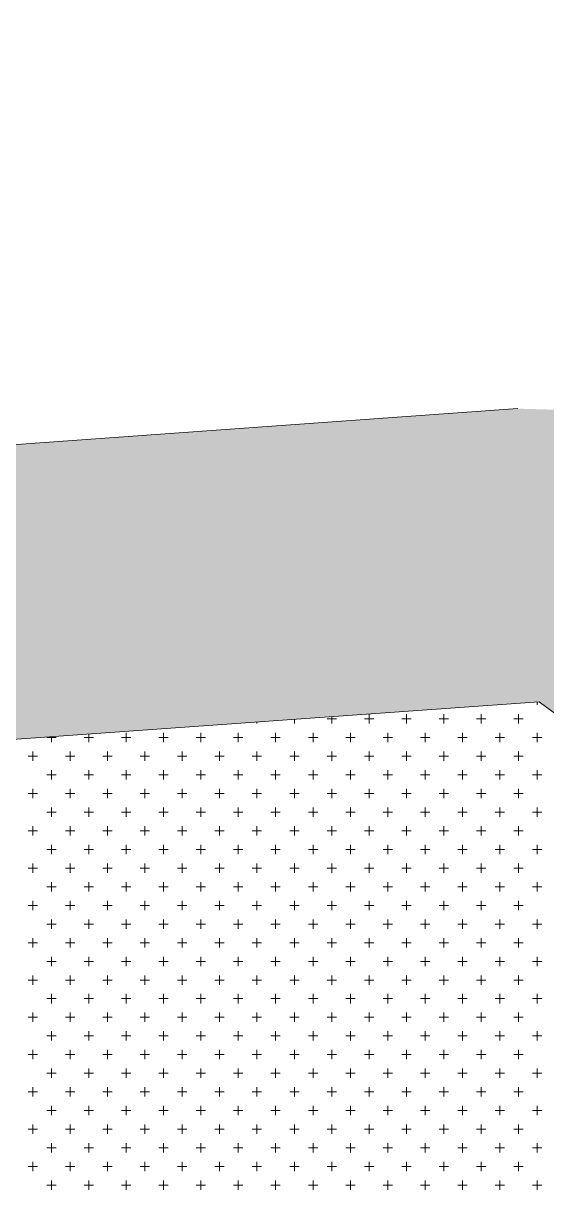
# Model space of a CAD drawing. Header units: metres. Extents: x 476631 to 477421, y 4483749 to 4484052.
# Drawn here: x 476907.7 to 476925.48, y 4483965.19 to 4484005.05 of the extents above; entities that cross this region are included whole.
import ezdxf

# ---------------------------------------------------------------- set-up
doc = ezdxf.new("R2010")
doc.units = ezdxf.units.M
for name, color, linetype, lineweight in [('M2', 1, 'Continuous', 25), ('PL_PARK', 97, 'Continuous', 0), ('serbest', 10, 'Continuous', 0)]:
    doc.layers.add(name, color=color, linetype=linetype, lineweight=lineweight)

msp = doc.modelspace()

# ---------------------------------------------------------------- hatches: boundary and pattern name
at = {"layer": 'M2', "true_color": 0x636466}
h = msp.add_hatch(color=251, dxfattribs=at)
h.dxf.hatch_style = 1
h.paths.add_polyline_path([(477025.988, 4483995.208), (477024.192, 4484005.046), (476977.795, 4483990.382), (476924.509, 4483991.935), (476925.226, 4483981.961), (476936.422, 4483981.879), (476936.426, 4483981.884), (476979.167, 4483980.326)])
h = msp.add_hatch(color=251, dxfattribs=at)
h.dxf.hatch_style = 1
h.paths.add_polyline_path([(476924.509, 4483991.935), (476872.495, 4483988.196), (476864.595, 4483987.628), (476861.765, 4483987.004), (476860.253, 4483986.28), (476859.233, 4483985.594), (476855.176, 4483982.488), (476865.312, 4483977.654), (476877.78, 4483978.55), (476925.226, 4483981.961)])
h = msp.add_hatch(color=251, dxfattribs=at)
h.dxf.hatch_style = 1
h.paths.add_polyline_path([(476934.864, 4483980.005), (476936.422, 4483981.879), (476925.226, 4483981.961), (476927.658, 4483980.153), (476930.716, 4483966.505), (476929.175, 4483964.253), (476880.118, 4483956.817), (476871.379, 4483952.416), (476882.27, 4483950.064), (476900.55, 4483952.835), (476930.438, 4483957.365), (476938.268, 4483964.815)])

# ---------------------------------------------------------------- linework, layer by layer
at = {"layer": 'PL_PARK', "color": 3}
for p, q in [((476877.78, 4483978.55), (476925.226, 4483981.961)), ((476925.226, 4483981.961), (476927.658, 4483980.153))]:
    msp.add_line(p, q, dxfattribs=at)
at = {"layer": 'PL_PARK', "color": 3, "linetype": 'Continuous'}
for p, q in [((476923.894, 4483981.856), (476923.894, 4483981.865)), ((476925.164, 4483981.856), (476925.164, 4483981.957)), ((476915.639, 4483981.221), (476915.639, 4483981.272)), ((476916.909, 4483981.221), (476916.909, 4483981.363)), ((476918.02, 4483981.38), (476918.338, 4483981.38)), ((476918.179, 4483981.221), (476918.179, 4483981.454)), ((476919.29, 4483981.38), (476919.608, 4483981.38)), ((476919.449, 4483981.221), (476919.449, 4483981.539)), ((476920.56, 4483981.38), (476920.878, 4483981.38)), ((476920.719, 4483981.221), (476920.719, 4483981.539)), ((476921.83, 4483981.38), (476922.148, 4483981.38)), ((476921.989, 4483981.221), (476921.989, 4483981.539)), ((476923.1, 4483981.38), (476923.418, 4483981.38)), ((476923.259, 4483981.221), (476923.259, 4483981.539)), ((476924.37, 4483981.38), (476924.688, 4483981.38)), ((476924.529, 4483981.221), (476924.529, 4483981.539)), ((476909.924, 4483980.586), (476909.924, 4483980.861)), ((476911.194, 4483980.586), (476911.194, 4483980.904)), ((476912.464, 4483980.586), (476912.464, 4483980.904)), ((476913.734, 4483980.586), (476913.734, 4483980.904)), ((476915.004, 4483980.586), (476915.004, 4483980.904)), ((476916.274, 4483980.586), (476916.274, 4483980.904)), ((476917.544, 4483980.586), (476917.544, 4483980.904)), ((476918.814, 4483980.586), (476918.814, 4483980.904)), ((476920.084, 4483980.586), (476920.084, 4483980.904)), ((476921.354, 4483980.586), (476921.354, 4483980.904)), ((476922.624, 4483980.586), (476922.624, 4483980.904)), ((476923.894, 4483980.586), (476923.894, 4483980.904)), ((476925.164, 4483980.586), (476925.164, 4483980.904)), ((476908.495, 4483980.745), (476908.812, 4483980.745)), ((476908.654, 4483980.586), (476908.654, 4483980.77)), ((476909.765, 4483980.745), (476910.082, 4483980.745)), ((476911.035, 4483980.745), (476911.352, 4483980.745)), ((476912.305, 4483980.745), (476912.622, 4483980.745)), ((476913.575, 4483980.745), (476913.892, 4483980.745)), ((476914.845, 4483980.745), (476915.162, 4483980.745)), ((476916.115, 4483980.745), (476916.432, 4483980.745)), ((476917.385, 4483980.745), (476917.702, 4483980.745)), ((476918.655, 4483980.745), (476918.972, 4483980.745)), ((476919.925, 4483980.745), (476920.242, 4483980.745)), ((476921.195, 4483980.745), (476921.512, 4483980.745)), ((476922.465, 4483980.745), (476922.782, 4483980.745)), ((476923.735, 4483980.745), (476924.052, 4483980.745)), ((476925.005, 4483980.745), (476925.322, 4483980.745)), ((476907.86, 4483980.11), (476908.177, 4483980.11)), ((476908.019, 4483979.951), (476908.019, 4483980.269)), ((476909.13, 4483980.11), (476909.448, 4483980.11)), ((476909.289, 4483979.951), (476909.289, 4483980.269)), ((476910.4, 4483980.11), (476910.718, 4483980.11)), ((476910.559, 4483979.951), (476910.559, 4483980.269)), ((476911.67, 4483980.11), (476911.987, 4483980.11)), ((476911.829, 4483979.951), (476911.829, 4483980.269)), ((476912.94, 4483980.11), (476913.258, 4483980.11)), ((476913.099, 4483979.951), (476913.099, 4483980.269)), ((476914.21, 4483980.11), (476914.528, 4483980.11)), ((476914.369, 4483979.951), (476914.369, 4483980.269)), ((476915.48, 4483980.11), (476915.797, 4483980.11)), ((476915.639, 4483979.951), (476915.639, 4483980.269)), ((476916.75, 4483980.11), (476917.068, 4483980.11)), ((476916.909, 4483979.951), (476916.909, 4483980.269)), ((476918.02, 4483980.11), (476918.338, 4483980.11)), ((476918.179, 4483979.951), (476918.179, 4483980.269)), ((476919.29, 4483980.11), (476919.608, 4483980.11)), ((476919.449, 4483979.951), (476919.449, 4483980.269)), ((476920.56, 4483980.11), (476920.878, 4483980.11)), ((476920.719, 4483979.951), (476920.719, 4483980.269)), ((476921.83, 4483980.11), (476922.148, 4483980.11)), ((476921.989, 4483979.951), (476921.989, 4483980.269)), ((476923.1, 4483980.11), (476923.418, 4483980.11)), ((476923.259, 4483979.951), (476923.259, 4483980.269)), ((476924.37, 4483980.11), (476924.688, 4483980.11)), ((476924.529, 4483979.951), (476924.529, 4483980.269)), ((476908.495, 4483979.475), (476908.812, 4483979.475)), ((476908.654, 4483979.316), (476908.654, 4483979.634)), ((476909.765, 4483979.475), (476910.082, 4483979.475)), ((476909.924, 4483979.316), (476909.924, 4483979.634)), ((476911.035, 4483979.475), (476911.352, 4483979.475)), ((476911.194, 4483979.316), (476911.194, 4483979.634)), ((476912.305, 4483979.475), (476912.622, 4483979.475)), ((476912.464, 4483979.316), (476912.464, 4483979.634)), ((476913.575, 4483979.475), (476913.892, 4483979.475)), ((476913.734, 4483979.316), (476913.734, 4483979.634)), ((476914.845, 4483979.475), (476915.162, 4483979.475)), ((476915.004, 4483979.316), (476915.004, 4483979.634)), ((476916.115, 4483979.475), (476916.432, 4483979.475)), ((476916.274, 4483979.316), (476916.274, 4483979.634)), ((476917.385, 4483979.475), (476917.702, 4483979.475)), ((476917.544, 4483979.316), (476917.544, 4483979.634)), ((476918.655, 4483979.475), (476918.972, 4483979.475)), ((476918.814, 4483979.316), (476918.814, 4483979.634)), ((476919.925, 4483979.475), (476920.242, 4483979.475)), ((476920.084, 4483979.316), (476920.084, 4483979.634)), ((476921.195, 4483979.475), (476921.512, 4483979.475)), ((476921.354, 4483979.316), (476921.354, 4483979.634)), ((476922.465, 4483979.475), (476922.782, 4483979.475)), ((476922.624, 4483979.316), (476922.624, 4483979.634)), ((476923.735, 4483979.475), (476924.052, 4483979.475)), ((476923.894, 4483979.316), (476923.894, 4483979.634)), ((476925.005, 4483979.475), (476925.322, 4483979.475)), ((476925.164, 4483979.316), (476925.164, 4483979.634)), ((476908.019, 4483978.681), (476908.019, 4483978.999)), ((476909.289, 4483978.681), (476909.289, 4483978.999)), ((476910.559, 4483978.681), (476910.559, 4483978.999)), ((476911.829, 4483978.681), (476911.829, 4483978.999)), ((476913.099, 4483978.681), (476913.099, 4483978.999)), ((476914.369, 4483978.681), (476914.369, 4483978.999)), ((476915.639, 4483978.681), (476915.639, 4483978.999)), ((476916.909, 4483978.681), (476916.909, 4483978.999)), ((476918.179, 4483978.681), (476918.179, 4483978.999)), ((476919.449, 4483978.681), (476919.449, 4483978.999)), ((476920.719, 4483978.681), (476920.719, 4483978.999)), ((476921.989, 4483978.681), (476921.989, 4483978.999)), ((476923.259, 4483978.681), (476923.259, 4483978.999)), ((476924.529, 4483978.681), (476924.529, 4483978.999)), ((476907.86, 4483978.84), (476908.177, 4483978.84)), ((476909.13, 4483978.84), (476909.448, 4483978.84)), ((476910.4, 4483978.84), (476910.718, 4483978.84)), ((476911.67, 4483978.84), (476911.987, 4483978.84)), ((476912.94, 4483978.84), (476913.258, 4483978.84)), ((476914.21, 4483978.84), (476914.528, 4483978.84)), ((476915.48, 4483978.84), (476915.797, 4483978.84)), ((476916.75, 4483978.84), (476917.068, 4483978.84)), ((476918.02, 4483978.84), (476918.338, 4483978.84)), ((476919.29, 4483978.84), (476919.608, 4483978.84)), ((476920.56, 4483978.84), (476920.878, 4483978.84)), ((476921.83, 4483978.84), (476922.148, 4483978.84)), ((476923.1, 4483978.84), (476923.418, 4483978.84)), ((476924.37, 4483978.84), (476924.688, 4483978.84)), ((476908.495, 4483978.205), (476908.812, 4483978.205)), ((476908.654, 4483978.046), (476908.654, 4483978.364)), ((476909.765, 4483978.205), (476910.082, 4483978.205)), ((476909.924, 4483978.046), (476909.924, 4483978.364)), ((476911.035, 4483978.205), (476911.352, 4483978.205)), ((476911.194, 4483978.046), (476911.194, 4483978.364)), ((476912.305, 4483978.205), (476912.622, 4483978.205)), ((476912.464, 4483978.046), (476912.464, 4483978.364)), ((476913.575, 4483978.205), (476913.892, 4483978.205)), ((476913.734, 4483978.046), (476913.734, 4483978.364)), ((476914.845, 4483978.205), (476915.162, 4483978.205)), ((476915.004, 4483978.046), (476915.004, 4483978.364)), ((476916.115, 4483978.205), (476916.432, 4483978.205)), ((476916.274, 4483978.046), (476916.274, 4483978.364)), ((476917.385, 4483978.205), (476917.702, 4483978.205)), ((476917.544, 4483978.046), (476917.544, 4483978.364)), ((476918.655, 4483978.205), (476918.972, 4483978.205)), ((476918.814, 4483978.046), (476918.814, 4483978.364)), ((476919.925, 4483978.205), (476920.242, 4483978.205)), ((476920.084, 4483978.046), (476920.084, 4483978.364)), ((476921.195, 4483978.205), (476921.512, 4483978.205)), ((476921.354, 4483978.046), (476921.354, 4483978.364)), ((476922.465, 4483978.205), (476922.782, 4483978.205)), ((476922.624, 4483978.046), (476922.624, 4483978.364)), ((476923.735, 4483978.205), (476924.052, 4483978.205)), ((476923.894, 4483978.046), (476923.894, 4483978.364)), ((476925.005, 4483978.205), (476925.322, 4483978.205)), ((476925.164, 4483978.046), (476925.164, 4483978.364)), ((476908.019, 4483977.411), (476908.019, 4483977.729)), ((476909.289, 4483977.411), (476909.289, 4483977.729)), ((476910.559, 4483977.411), (476910.559, 4483977.729)), ((476911.829, 4483977.411), (476911.829, 4483977.729)), ((476913.099, 4483977.411), (476913.099, 4483977.729)), ((476914.369, 4483977.411), (476914.369, 4483977.729)), ((476915.639, 4483977.411), (476915.639, 4483977.729)), ((476916.909, 4483977.411), (476916.909, 4483977.729)), ((476918.179, 4483977.411), (476918.179, 4483977.729)), ((476919.449, 4483977.411), (476919.449, 4483977.729)), ((476920.719, 4483977.411), (476920.719, 4483977.729)), ((476921.989, 4483977.411), (476921.989, 4483977.729)), ((476923.259, 4483977.411), (476923.259, 4483977.729)), ((476924.529, 4483977.411), (476924.529, 4483977.729)), ((476907.86, 4483977.57), (476908.177, 4483977.57)), ((476909.13, 4483977.57), (476909.448, 4483977.57)), ((476910.4, 4483977.57), (476910.718, 4483977.57)), ((476911.67, 4483977.57), (476911.987, 4483977.57)), ((476912.94, 4483977.57), (476913.258, 4483977.57)), ((476914.21, 4483977.57), (476914.528, 4483977.57)), ((476915.48, 4483977.57), (476915.797, 4483977.57)), ((476916.75, 4483977.57), (476917.068, 4483977.57)), ((476918.02, 4483977.57), (476918.338, 4483977.57)), ((476919.29, 4483977.57), (476919.608, 4483977.57)), ((476920.56, 4483977.57), (476920.878, 4483977.57)), ((476921.83, 4483977.57), (476922.148, 4483977.57)), ((476923.1, 4483977.57), (476923.418, 4483977.57)), ((476924.37, 4483977.57), (476924.688, 4483977.57)), ((476908.495, 4483976.935), (476908.812, 4483976.935)), ((476908.654, 4483976.776), (476908.654, 4483977.094)), ((476909.765, 4483976.935), (476910.082, 4483976.935)), ((476909.924, 4483976.776), (476909.924, 4483977.094)), ((476911.035, 4483976.935), (476911.352, 4483976.935)), ((476911.194, 4483976.776), (476911.194, 4483977.094)), ((476912.305, 4483976.935), (476912.622, 4483976.935)), ((476912.464, 4483976.776), (476912.464, 4483977.094)), ((476913.575, 4483976.935), (476913.892, 4483976.935)), ((476913.734, 4483976.776), (476913.734, 4483977.094)), ((476914.845, 4483976.935), (476915.162, 4483976.935)), ((476915.004, 4483976.776), (476915.004, 4483977.094)), ((476916.115, 4483976.935), (476916.432, 4483976.935)), ((476916.274, 4483976.776), (476916.274, 4483977.094)), ((476917.385, 4483976.935), (476917.702, 4483976.935)), ((476917.544, 4483976.776), (476917.544, 4483977.094)), ((476918.655, 4483976.935), (476918.972, 4483976.935)), ((476918.814, 4483976.776), (476918.814, 4483977.094)), ((476919.925, 4483976.935), (476920.242, 4483976.935)), ((476920.084, 4483976.776), (476920.084, 4483977.094)), ((476921.195, 4483976.935), (476921.512, 4483976.935)), ((476921.354, 4483976.776), (476921.354, 4483977.094)), ((476922.465, 4483976.935), (476922.782, 4483976.935)), ((476922.624, 4483976.776), (476922.624, 4483977.094)), ((476923.735, 4483976.935), (476924.052, 4483976.935)), ((476923.894, 4483976.776), (476923.894, 4483977.094)), ((476925.005, 4483976.935), (476925.322, 4483976.935)), ((476925.164, 4483976.776), (476925.164, 4483977.094)), ((476907.86, 4483976.3), (476908.177, 4483976.3)), ((476908.019, 4483976.141), (476908.019, 4483976.459)), ((476909.13, 4483976.3), (476909.448, 4483976.3)), ((476909.289, 4483976.141), (476909.289, 4483976.459)), ((476910.4, 4483976.3), (476910.718, 4483976.3)), ((476910.559, 4483976.141), (476910.559, 4483976.459)), ((476911.67, 4483976.3), (476911.987, 4483976.3)), ((476911.829, 4483976.141), (476911.829, 4483976.459)), ((476912.94, 4483976.3), (476913.258, 4483976.3)), ((476913.099, 4483976.141), (476913.099, 4483976.459)), ((476914.21, 4483976.3), (476914.528, 4483976.3)), ((476914.369, 4483976.141), (476914.369, 4483976.459)), ((476915.48, 4483976.3), (476915.797, 4483976.3)), ((476915.639, 4483976.141), (476915.639, 4483976.459)), ((476916.75, 4483976.3), (476917.068, 4483976.3)), ((476916.909, 4483976.141), (476916.909, 4483976.459)), ((476918.02, 4483976.3), (476918.338, 4483976.3)), ((476918.179, 4483976.141), (476918.179, 4483976.459)), ((476919.29, 4483976.3), (476919.608, 4483976.3)), ((476919.449, 4483976.141), (476919.449, 4483976.459)), ((476920.56, 4483976.3), (476920.878, 4483976.3)), ((476920.719, 4483976.141), (476920.719, 4483976.459)), ((476921.83, 4483976.3), (476922.148, 4483976.3)), ((476921.989, 4483976.141), (476921.989, 4483976.459)), ((476923.1, 4483976.3), (476923.418, 4483976.3)), ((476923.259, 4483976.141), (476923.259, 4483976.459)), ((476924.37, 4483976.3), (476924.688, 4483976.3)), ((476924.529, 4483976.141), (476924.529, 4483976.459)), ((476908.654, 4483975.506), (476908.654, 4483975.824)), ((476909.924, 4483975.506), (476909.924, 4483975.824)), ((476911.194, 4483975.506), (476911.194, 4483975.824)), ((476912.464, 4483975.506), (476912.464, 4483975.824)), ((476913.734, 4483975.506), (476913.734, 4483975.824)), ((476915.004, 4483975.506), (476915.004, 4483975.824)), ((476916.274, 4483975.506), (476916.274, 4483975.824)), ((476917.544, 4483975.506), (476917.544, 4483975.824)), ((476918.814, 4483975.506), (476918.814, 4483975.824)), ((476920.084, 4483975.506), (476920.084, 4483975.824)), ((476921.354, 4483975.506), (476921.354, 4483975.824)), ((476922.624, 4483975.506), (476922.624, 4483975.824)), ((476923.894, 4483975.506), (476923.894, 4483975.824)), ((476925.164, 4483975.506), (476925.164, 4483975.824)), ((476908.495, 4483975.665), (476908.812, 4483975.665)), ((476909.765, 4483975.665), (476910.082, 4483975.665)), ((476911.035, 4483975.665), (476911.352, 4483975.665)), ((476912.305, 4483975.665), (476912.622, 4483975.665)), ((476913.575, 4483975.665), (476913.892, 4483975.665)), ((476914.845, 4483975.665), (476915.162, 4483975.665)), ((476916.115, 4483975.665), (476916.432, 4483975.665)), ((476917.385, 4483975.665), (476917.702, 4483975.665)), ((476918.655, 4483975.665), (476918.972, 4483975.665)), ((476919.925, 4483975.665), (476920.242, 4483975.665)), ((476921.195, 4483975.665), (476921.512, 4483975.665)), ((476922.465, 4483975.665), (476922.782, 4483975.665)), ((476923.735, 4483975.665), (476924.052, 4483975.665)), ((476925.005, 4483975.665), (476925.322, 4483975.665)), ((476907.86, 4483975.03), (476908.177, 4483975.03)), ((476908.019, 4483974.871), (476908.019, 4483975.189)), ((476909.13, 4483975.03), (476909.448, 4483975.03)), ((476909.289, 4483974.871), (476909.289, 4483975.189)), ((476910.4, 4483975.03), (476910.718, 4483975.03)), ((476910.559, 4483974.871), (476910.559, 4483975.189)), ((476911.67, 4483975.03), (476911.987, 4483975.03)), ((476911.829, 4483974.871), (476911.829, 4483975.189)), ((476912.94, 4483975.03), (476913.258, 4483975.03)), ((476913.099, 4483974.871), (476913.099, 4483975.189)), ((476914.21, 4483975.03), (476914.528, 4483975.03)), ((476914.369, 4483974.871), (476914.369, 4483975.189)), ((476915.48, 4483975.03), (476915.797, 4483975.03)), ((476915.639, 4483974.871), (476915.639, 4483975.189)), ((476916.75, 4483975.03), (476917.068, 4483975.03)), ((476916.909, 4483974.871), (476916.909, 4483975.189)), ((476918.02, 4483975.03), (476918.338, 4483975.03)), ((476918.179, 4483974.871), (476918.179, 4483975.189)), ((476919.29, 4483975.03), (476919.608, 4483975.03)), ((476919.449, 4483974.871), (476919.449, 4483975.189)), ((476920.56, 4483975.03), (476920.878, 4483975.03)), ((476920.719, 4483974.871), (476920.719, 4483975.189)), ((476921.83, 4483975.03), (476922.148, 4483975.03)), ((476921.989, 4483974.871), (476921.989, 4483975.189)), ((476923.1, 4483975.03), (476923.418, 4483975.03)), ((476923.259, 4483974.871), (476923.259, 4483975.189)), ((476924.37, 4483975.03), (476924.688, 4483975.03)), ((476924.529, 4483974.871), (476924.529, 4483975.189)), ((476908.654, 4483974.236), (476908.654, 4483974.554)), ((476909.924, 4483974.236), (476909.924, 4483974.554)), ((476911.194, 4483974.236), (476911.194, 4483974.554)), ((476912.464, 4483974.236), (476912.464, 4483974.554)), ((476913.734, 4483974.236), (476913.734, 4483974.554)), ((476915.004, 4483974.236), (476915.004, 4483974.554)), ((476916.274, 4483974.236), (476916.274, 4483974.554)), ((476917.544, 4483974.236), (476917.544, 4483974.554)), ((476918.814, 4483974.236), (476918.814, 4483974.554)), ((476920.084, 4483974.236), (476920.084, 4483974.554)), ((476921.354, 4483974.236), (476921.354, 4483974.554)), ((476922.624, 4483974.236), (476922.624, 4483974.554)), ((476923.894, 4483974.236), (476923.894, 4483974.554)), ((476925.164, 4483974.236), (476925.164, 4483974.554)), ((476908.495, 4483974.395), (476908.812, 4483974.395)), ((476909.765, 4483974.395), (476910.082, 4483974.395)), ((476911.035, 4483974.395), (476911.352, 4483974.395)), ((476912.305, 4483974.395), (476912.622, 4483974.395)), ((476913.575, 4483974.395), (476913.892, 4483974.395)), ((476914.845, 4483974.395), (476915.162, 4483974.395)), ((476916.115, 4483974.395), (476916.432, 4483974.395)), ((476917.385, 4483974.395), (476917.702, 4483974.395)), ((476918.655, 4483974.395), (476918.972, 4483974.395)), ((476919.925, 4483974.395), (476920.242, 4483974.395)), ((476921.195, 4483974.395), (476921.512, 4483974.395)), ((476922.465, 4483974.395), (476922.782, 4483974.395)), ((476923.735, 4483974.395), (476924.052, 4483974.395)), ((476925.005, 4483974.395), (476925.322, 4483974.395)), ((476907.86, 4483973.76), (476908.177, 4483973.76)), ((476908.019, 4483973.601), (476908.019, 4483973.919)), ((476909.13, 4483973.76), (476909.448, 4483973.76)), ((476909.289, 4483973.601), (476909.289, 4483973.919)), ((476910.4, 4483973.76), (476910.718, 4483973.76)), ((476910.559, 4483973.601), (476910.559, 4483973.919)), ((476911.67, 4483973.76), (476911.987, 4483973.76)), ((476911.829, 4483973.601), (476911.829, 4483973.919)), ((476912.94, 4483973.76), (476913.258, 4483973.76)), ((476913.099, 4483973.601), (476913.099, 4483973.919)), ((476914.21, 4483973.76), (476914.528, 4483973.76)), ((476914.369, 4483973.601), (476914.369, 4483973.919)), ((476915.48, 4483973.76), (476915.797, 4483973.76)), ((476915.639, 4483973.601), (476915.639, 4483973.919)), ((476916.75, 4483973.76), (476917.068, 4483973.76)), ((476916.909, 4483973.601), (476916.909, 4483973.919)), ((476918.02, 4483973.76), (476918.338, 4483973.76)), ((476918.179, 4483973.601), (476918.179, 4483973.919)), ((476919.29, 4483973.76), (476919.608, 4483973.76)), ((476919.449, 4483973.601), (476919.449, 4483973.919)), ((476920.56, 4483973.76), (476920.878, 4483973.76)), ((476920.719, 4483973.601), (476920.719, 4483973.919)), ((476921.83, 4483973.76), (476922.148, 4483973.76)), ((476921.989, 4483973.601), (476921.989, 4483973.919)), ((476923.1, 4483973.76), (476923.418, 4483973.76)), ((476923.259, 4483973.601), (476923.259, 4483973.919)), ((476924.37, 4483973.76), (476924.688, 4483973.76)), ((476924.529, 4483973.601), (476924.529, 4483973.919)), ((476908.654, 4483972.966), (476908.654, 4483973.284)), ((476909.924, 4483972.966), (476909.924, 4483973.284)), ((476911.194, 4483972.966), (476911.194, 4483973.284)), ((476912.464, 4483972.966), (476912.464, 4483973.284)), ((476913.734, 4483972.966), (476913.734, 4483973.284)), ((476915.004, 4483972.966), (476915.004, 4483973.284)), ((476916.274, 4483972.966), (476916.274, 4483973.284)), ((476917.544, 4483972.966), (476917.544, 4483973.284)), ((476918.814, 4483972.966), (476918.814, 4483973.284)), ((476920.084, 4483972.966), (476920.084, 4483973.284)), ((476921.354, 4483972.966), (476921.354, 4483973.284)), ((476922.624, 4483972.966), (476922.624, 4483973.284)), ((476923.894, 4483972.966), (476923.894, 4483973.284)), ((476925.164, 4483972.966), (476925.164, 4483973.284)), ((476908.495, 4483973.125), (476908.812, 4483973.125)), ((476909.765, 4483973.125), (476910.082, 4483973.125)), ((476911.035, 4483973.125), (476911.352, 4483973.125)), ((476912.305, 4483973.125), (476912.622, 4483973.125)), ((476913.575, 4483973.125), (476913.892, 4483973.125)), ((476914.845, 4483973.125), (476915.162, 4483973.125)), ((476916.115, 4483973.125), (476916.432, 4483973.125)), ((476917.385, 4483973.125), (476917.702, 4483973.125)), ((476918.655, 4483973.125), (476918.972, 4483973.125)), ((476919.925, 4483973.125), (476920.242, 4483973.125)), ((476921.195, 4483973.125), (476921.512, 4483973.125)), ((476922.465, 4483973.125), (476922.782, 4483973.125)), ((476923.735, 4483973.125), (476924.052, 4483973.125)), ((476925.005, 4483973.125), (476925.322, 4483973.125)), ((476907.86, 4483972.49), (476908.177, 4483972.49)), ((476908.019, 4483972.331), (476908.019, 4483972.649)), ((476909.13, 4483972.49), (476909.448, 4483972.49)), ((476909.289, 4483972.331), (476909.289, 4483972.649)), ((476910.4, 4483972.49), (476910.718, 4483972.49)), ((476910.559, 4483972.331), (476910.559, 4483972.649)), ((476911.67, 4483972.49), (476911.987, 4483972.49)), ((476911.829, 4483972.331), (476911.829, 4483972.649)), ((476912.94, 4483972.49), (476913.258, 4483972.49)), ((476913.099, 4483972.331), (476913.099, 4483972.649)), ((476914.21, 4483972.49), (476914.528, 4483972.49)), ((476914.369, 4483972.331), (476914.369, 4483972.649)), ((476915.48, 4483972.49), (476915.797, 4483972.49)), ((476915.639, 4483972.331), (476915.639, 4483972.649)), ((476916.75, 4483972.49), (476917.068, 4483972.49)), ((476916.909, 4483972.331), (476916.909, 4483972.649)), ((476918.02, 4483972.49), (476918.338, 4483972.49)), ((476918.179, 4483972.331), (476918.179, 4483972.649)), ((476919.29, 4483972.49), (476919.608, 4483972.49)), ((476919.449, 4483972.331), (476919.449, 4483972.649)), ((476920.56, 4483972.49), (476920.878, 4483972.49)), ((476920.719, 4483972.331), (476920.719, 4483972.649)), ((476921.83, 4483972.49), (476922.148, 4483972.49)), ((476921.989, 4483972.331), (476921.989, 4483972.649)), ((476923.1, 4483972.49), (476923.418, 4483972.49)), ((476923.259, 4483972.331), (476923.259, 4483972.649)), ((476924.37, 4483972.49), (476924.688, 4483972.49)), ((476924.529, 4483972.331), (476924.529, 4483972.649)), ((476908.495, 4483971.855), (476908.812, 4483971.855)), ((476908.654, 4483971.696), (476908.654, 4483972.014)), ((476909.765, 4483971.855), (476910.082, 4483971.855)), ((476909.924, 4483971.696), (476909.924, 4483972.014)), ((476911.035, 4483971.855), (476911.352, 4483971.855)), ((476911.194, 4483971.696), (476911.194, 4483972.014)), ((476912.305, 4483971.855), (476912.622, 4483971.855)), ((476912.464, 4483971.696), (476912.464, 4483972.014)), ((476913.575, 4483971.855), (476913.892, 4483971.855)), ((476913.734, 4483971.696), (476913.734, 4483972.014)), ((476914.845, 4483971.855), (476915.162, 4483971.855)), ((476915.004, 4483971.696), (476915.004, 4483972.014)), ((476916.115, 4483971.855), (476916.432, 4483971.855)), ((476916.274, 4483971.696), (476916.274, 4483972.014)), ((476917.385, 4483971.855), (476917.702, 4483971.855)), ((476917.544, 4483971.696), (476917.544, 4483972.014)), ((476918.655, 4483971.855), (476918.972, 4483971.855)), ((476918.814, 4483971.696), (476918.814, 4483972.014)), ((476919.925, 4483971.855), (476920.242, 4483971.855)), ((476920.084, 4483971.696), (476920.084, 4483972.014)), ((476921.195, 4483971.855), (476921.512, 4483971.855)), ((476921.354, 4483971.696), (476921.354, 4483972.014)), ((476922.465, 4483971.855), (476922.782, 4483971.855)), ((476922.624, 4483971.696), (476922.624, 4483972.014)), ((476923.735, 4483971.855), (476924.052, 4483971.855)), ((476923.894, 4483971.696), (476923.894, 4483972.014)), ((476925.005, 4483971.855), (476925.322, 4483971.855)), ((476925.164, 4483971.696), (476925.164, 4483972.014)), ((476908.019, 4483971.061), (476908.019, 4483971.379)), ((476909.289, 4483971.061), (476909.289, 4483971.379)), ((476910.559, 4483971.061), (476910.559, 4483971.379)), ((476911.829, 4483971.061), (476911.829, 4483971.379)), ((476913.099, 4483971.061), (476913.099, 4483971.379)), ((476914.369, 4483971.061), (476914.369, 4483971.379)), ((476915.639, 4483971.061), (476915.639, 4483971.379)), ((476916.909, 4483971.061), (476916.909, 4483971.379)), ((476918.179, 4483971.061), (476918.179, 4483971.379)), ((476919.449, 4483971.061), (476919.449, 4483971.379)), ((476920.719, 4483971.061), (476920.719, 4483971.379)), ((476921.989, 4483971.061), (476921.989, 4483971.379)), ((476923.259, 4483971.061), (476923.259, 4483971.379)), ((476924.529, 4483971.061), (476924.529, 4483971.379)), ((476907.86, 4483971.22), (476908.177, 4483971.22)), ((476909.13, 4483971.22), (476909.448, 4483971.22)), ((476910.4, 4483971.22), (476910.718, 4483971.22)), ((476911.67, 4483971.22), (476911.987, 4483971.22)), ((476912.94, 4483971.22), (476913.258, 4483971.22)), ((476914.21, 4483971.22), (476914.528, 4483971.22)), ((476915.48, 4483971.22), (476915.797, 4483971.22)), ((476916.75, 4483971.22), (476917.068, 4483971.22)), ((476918.02, 4483971.22), (476918.338, 4483971.22)), ((476919.29, 4483971.22), (476919.608, 4483971.22)), ((476920.56, 4483971.22), (476920.878, 4483971.22)), ((476921.83, 4483971.22), (476922.148, 4483971.22)), ((476923.1, 4483971.22), (476923.418, 4483971.22)), ((476924.37, 4483971.22), (476924.688, 4483971.22)), ((476908.495, 4483970.585), (476908.812, 4483970.585)), ((476908.654, 4483970.426), (476908.654, 4483970.744)), ((476909.765, 4483970.585), (476910.082, 4483970.585)), ((476909.924, 4483970.426), (476909.924, 4483970.744)), ((476911.035, 4483970.585), (476911.352, 4483970.585)), ((476911.194, 4483970.426), (476911.194, 4483970.744)), ((476912.305, 4483970.585), (476912.622, 4483970.585)), ((476912.464, 4483970.426), (476912.464, 4483970.744)), ((476913.575, 4483970.585), (476913.892, 4483970.585)), ((476913.734, 4483970.426), (476913.734, 4483970.744)), ((476914.845, 4483970.585), (476915.162, 4483970.585)), ((476915.004, 4483970.426), (476915.004, 4483970.744)), ((476916.115, 4483970.585), (476916.432, 4483970.585)), ((476916.274, 4483970.426), (476916.274, 4483970.744)), ((476917.385, 4483970.585), (476917.702, 4483970.585)), ((476917.544, 4483970.426), (476917.544, 4483970.744)), ((476918.655, 4483970.585), (476918.972, 4483970.585)), ((476918.814, 4483970.426), (476918.814, 4483970.744)), ((476919.925, 4483970.585), (476920.242, 4483970.585)), ((476920.084, 4483970.426), (476920.084, 4483970.744)), ((476921.195, 4483970.585), (476921.512, 4483970.585)), ((476921.354, 4483970.426), (476921.354, 4483970.744)), ((476922.465, 4483970.585), (476922.782, 4483970.585)), ((476922.624, 4483970.426), (476922.624, 4483970.744)), ((476923.735, 4483970.585), (476924.052, 4483970.585)), ((476923.894, 4483970.426), (476923.894, 4483970.744)), ((476925.005, 4483970.585), (476925.322, 4483970.585)), ((476925.164, 4483970.426), (476925.164, 4483970.744)), ((476908.019, 4483969.791), (476908.019, 4483970.109)), ((476909.289, 4483969.791), (476909.289, 4483970.109)), ((476910.559, 4483969.791), (476910.559, 4483970.109)), ((476911.829, 4483969.791), (476911.829, 4483970.109)), ((476913.099, 4483969.791), (476913.099, 4483970.109)), ((476914.369, 4483969.791), (476914.369, 4483970.109)), ((476915.639, 4483969.791), (476915.639, 4483970.109)), ((476916.909, 4483969.791), (476916.909, 4483970.109)), ((476918.179, 4483969.791), (476918.179, 4483970.109)), ((476919.449, 4483969.791), (476919.449, 4483970.109)), ((476920.719, 4483969.791), (476920.719, 4483970.109)), ((476921.989, 4483969.791), (476921.989, 4483970.109)), ((476923.259, 4483969.791), (476923.259, 4483970.109)), ((476924.529, 4483969.791), (476924.529, 4483970.109)), ((476907.86, 4483969.95), (476908.177, 4483969.95)), ((476909.13, 4483969.95), (476909.448, 4483969.95)), ((476910.4, 4483969.95), (476910.718, 4483969.95)), ((476911.67, 4483969.95), (476911.987, 4483969.95)), ((476912.94, 4483969.95), (476913.258, 4483969.95)), ((476914.21, 4483969.95), (476914.528, 4483969.95)), ((476915.48, 4483969.95), (476915.797, 4483969.95)), ((476916.75, 4483969.95), (476917.068, 4483969.95)), ((476918.02, 4483969.95), (476918.338, 4483969.95)), ((476919.29, 4483969.95), (476919.608, 4483969.95)), ((476920.56, 4483969.95), (476920.878, 4483969.95)), ((476921.83, 4483969.95), (476922.148, 4483969.95)), ((476923.1, 4483969.95), (476923.418, 4483969.95)), ((476924.37, 4483969.95), (476924.688, 4483969.95)), ((476908.495, 4483969.315), (476908.812, 4483969.315)), ((476908.654, 4483969.156), (476908.654, 4483969.474)), ((476909.765, 4483969.315), (476910.082, 4483969.315)), ((476909.924, 4483969.156), (476909.924, 4483969.474)), ((476911.035, 4483969.315), (476911.352, 4483969.315)), ((476911.194, 4483969.156), (476911.194, 4483969.474)), ((476912.305, 4483969.315), (476912.622, 4483969.315)), ((476912.464, 4483969.156), (476912.464, 4483969.474)), ((476913.575, 4483969.315), (476913.892, 4483969.315)), ((476913.734, 4483969.156), (476913.734, 4483969.474)), ((476914.845, 4483969.315), (476915.162, 4483969.315)), ((476915.004, 4483969.156), (476915.004, 4483969.474)), ((476916.115, 4483969.315), (476916.432, 4483969.315)), ((476916.274, 4483969.156), (476916.274, 4483969.474)), ((476917.385, 4483969.315), (476917.702, 4483969.315)), ((476917.544, 4483969.156), (476917.544, 4483969.474)), ((476918.655, 4483969.315), (476918.972, 4483969.315)), ((476918.814, 4483969.156), (476918.814, 4483969.474)), ((476919.925, 4483969.315), (476920.242, 4483969.315)), ((476920.084, 4483969.156), (476920.084, 4483969.474)), ((476921.195, 4483969.315), (476921.512, 4483969.315)), ((476921.354, 4483969.156), (476921.354, 4483969.474)), ((476922.465, 4483969.315), (476922.782, 4483969.315)), ((476922.624, 4483969.156), (476922.624, 4483969.474)), ((476923.735, 4483969.315), (476924.052, 4483969.315)), ((476923.894, 4483969.156), (476923.894, 4483969.474)), ((476925.005, 4483969.315), (476925.322, 4483969.315)), ((476925.164, 4483969.156), (476925.164, 4483969.474)), ((476907.86, 4483968.68), (476908.177, 4483968.68)), ((476908.019, 4483968.521), (476908.019, 4483968.839)), ((476909.13, 4483968.68), (476909.448, 4483968.68)), ((476909.289, 4483968.521), (476909.289, 4483968.839)), ((476910.4, 4483968.68), (476910.718, 4483968.68)), ((476910.559, 4483968.521), (476910.559, 4483968.839)), ((476911.67, 4483968.68), (476911.987, 4483968.68)), ((476911.829, 4483968.521), (476911.829, 4483968.839)), ((476912.94, 4483968.68), (476913.258, 4483968.68)), ((476913.099, 4483968.521), (476913.099, 4483968.839)), ((476914.21, 4483968.68), (476914.528, 4483968.68)), ((476914.369, 4483968.521), (476914.369, 4483968.839)), ((476915.48, 4483968.68), (476915.797, 4483968.68)), ((476915.639, 4483968.521), (476915.639, 4483968.839)), ((476916.75, 4483968.68), (476917.068, 4483968.68)), ((476916.909, 4483968.521), (476916.909, 4483968.839)), ((476918.02, 4483968.68), (476918.338, 4483968.68)), ((476918.179, 4483968.521), (476918.179, 4483968.839)), ((476919.29, 4483968.68), (476919.608, 4483968.68)), ((476919.449, 4483968.521), (476919.449, 4483968.839)), ((476920.56, 4483968.68), (476920.878, 4483968.68)), ((476920.719, 4483968.521), (476920.719, 4483968.839)), ((476921.83, 4483968.68), (476922.148, 4483968.68)), ((476921.989, 4483968.521), (476921.989, 4483968.839)), ((476923.1, 4483968.68), (476923.418, 4483968.68)), ((476923.259, 4483968.521), (476923.259, 4483968.839)), ((476924.37, 4483968.68), (476924.688, 4483968.68)), ((476924.529, 4483968.521), (476924.529, 4483968.839)), ((476908.654, 4483967.886), (476908.654, 4483968.204)), ((476909.924, 4483967.886), (476909.924, 4483968.204)), ((476911.194, 4483967.886), (476911.194, 4483968.204)), ((476912.464, 4483967.886), (476912.464, 4483968.204)), ((476913.734, 4483967.886), (476913.734, 4483968.204)), ((476915.004, 4483967.886), (476915.004, 4483968.204)), ((476916.274, 4483967.886), (476916.274, 4483968.204)), ((476917.544, 4483967.886), (476917.544, 4483968.204)), ((476918.814, 4483967.886), (476918.814, 4483968.204)), ((476920.084, 4483967.886), (476920.084, 4483968.204)), ((476921.354, 4483967.886), (476921.354, 4483968.204)), ((476922.624, 4483967.886), (476922.624, 4483968.204)), ((476923.894, 4483967.886), (476923.894, 4483968.204)), ((476925.164, 4483967.886), (476925.164, 4483968.204)), ((476908.495, 4483968.045), (476908.812, 4483968.045)), ((476909.765, 4483968.045), (476910.082, 4483968.045)), ((476911.035, 4483968.045), (476911.352, 4483968.045)), ((476912.305, 4483968.045), (476912.622, 4483968.045)), ((476913.575, 4483968.045), (476913.892, 4483968.045)), ((476914.845, 4483968.045), (476915.162, 4483968.045)), ((476916.115, 4483968.045), (476916.432, 4483968.045)), ((476917.385, 4483968.045), (476917.702, 4483968.045)), ((476918.655, 4483968.045), (476918.972, 4483968.045)), ((476919.925, 4483968.045), (476920.242, 4483968.045)), ((476921.195, 4483968.045), (476921.512, 4483968.045)), ((476922.465, 4483968.045), (476922.782, 4483968.045)), ((476923.735, 4483968.045), (476924.052, 4483968.045)), ((476925.005, 4483968.045), (476925.322, 4483968.045)), ((476907.86, 4483967.41), (476908.177, 4483967.41)), ((476908.019, 4483967.251), (476908.019, 4483967.569)), ((476909.13, 4483967.41), (476909.448, 4483967.41)), ((476909.289, 4483967.251), (476909.289, 4483967.569)), ((476910.4, 4483967.41), (476910.718, 4483967.41)), ((476910.559, 4483967.251), (476910.559, 4483967.569)), ((476911.67, 4483967.41), (476911.987, 4483967.41)), ((476911.829, 4483967.251), (476911.829, 4483967.569)), ((476912.94, 4483967.41), (476913.258, 4483967.41)), ((476913.099, 4483967.251), (476913.099, 4483967.569)), ((476914.21, 4483967.41), (476914.528, 4483967.41)), ((476914.369, 4483967.251), (476914.369, 4483967.569)), ((476915.48, 4483967.41), (476915.797, 4483967.41)), ((476915.639, 4483967.251), (476915.639, 4483967.569)), ((476916.75, 4483967.41), (476917.068, 4483967.41)), ((476916.909, 4483967.251), (476916.909, 4483967.569)), ((476918.02, 4483967.41), (476918.338, 4483967.41)), ((476918.179, 4483967.251), (476918.179, 4483967.569)), ((476919.29, 4483967.41), (476919.608, 4483967.41)), ((476919.449, 4483967.251), (476919.449, 4483967.569)), ((476920.56, 4483967.41), (476920.878, 4483967.41)), ((476920.719, 4483967.251), (476920.719, 4483967.569)), ((476921.83, 4483967.41), (476922.148, 4483967.41)), ((476921.989, 4483967.251), (476921.989, 4483967.569)), ((476923.1, 4483967.41), (476923.418, 4483967.41)), ((476923.259, 4483967.251), (476923.259, 4483967.569)), ((476924.37, 4483967.41), (476924.688, 4483967.41)), ((476924.529, 4483967.251), (476924.529, 4483967.569)), ((476908.654, 4483966.616), (476908.654, 4483966.934)), ((476909.924, 4483966.616), (476909.924, 4483966.934)), ((476911.194, 4483966.616), (476911.194, 4483966.934)), ((476912.464, 4483966.616), (476912.464, 4483966.934)), ((476913.734, 4483966.616), (476913.734, 4483966.934)), ((476915.004, 4483966.616), (476915.004, 4483966.934)), ((476916.274, 4483966.616), (476916.274, 4483966.934)), ((476917.544, 4483966.616), (476917.544, 4483966.934)), ((476918.814, 4483966.616), (476918.814, 4483966.934)), ((476920.084, 4483966.616), (476920.084, 4483966.934)), ((476921.354, 4483966.616), (476921.354, 4483966.934)), ((476922.624, 4483966.616), (476922.624, 4483966.934)), ((476923.894, 4483966.616), (476923.894, 4483966.934)), ((476925.164, 4483966.616), (476925.164, 4483966.934)), ((476908.495, 4483966.775), (476908.812, 4483966.775)), ((476909.765, 4483966.775), (476910.082, 4483966.775)), ((476911.035, 4483966.775), (476911.352, 4483966.775)), ((476912.305, 4483966.775), (476912.622, 4483966.775)), ((476913.575, 4483966.775), (476913.892, 4483966.775)), ((476914.845, 4483966.775), (476915.162, 4483966.775)), ((476916.115, 4483966.775), (476916.432, 4483966.775)), ((476917.385, 4483966.775), (476917.702, 4483966.775)), ((476918.655, 4483966.775), (476918.972, 4483966.775)), ((476919.925, 4483966.775), (476920.242, 4483966.775)), ((476921.195, 4483966.775), (476921.512, 4483966.775)), ((476922.465, 4483966.775), (476922.782, 4483966.775)), ((476923.735, 4483966.775), (476924.052, 4483966.775)), ((476925.005, 4483966.775), (476925.322, 4483966.775)), ((476907.86, 4483966.14), (476908.177, 4483966.14)), ((476908.019, 4483965.981), (476908.019, 4483966.299)), ((476909.13, 4483966.14), (476909.448, 4483966.14)), ((476909.289, 4483965.981), (476909.289, 4483966.299)), ((476910.4, 4483966.14), (476910.718, 4483966.14)), ((476910.559, 4483965.981), (476910.559, 4483966.299)), ((476911.67, 4483966.14), (476911.987, 4483966.14)), ((476911.829, 4483965.981), (476911.829, 4483966.299)), ((476912.94, 4483966.14), (476913.258, 4483966.14)), ((476913.099, 4483965.981), (476913.099, 4483966.299)), ((476914.21, 4483966.14), (476914.528, 4483966.14)), ((476914.369, 4483965.981), (476914.369, 4483966.299)), ((476915.48, 4483966.14), (476915.797, 4483966.14)), ((476915.639, 4483965.981), (476915.639, 4483966.299)), ((476916.75, 4483966.14), (476917.068, 4483966.14)), ((476916.909, 4483965.981), (476916.909, 4483966.299)), ((476918.02, 4483966.14), (476918.338, 4483966.14)), ((476918.179, 4483965.981), (476918.179, 4483966.299)), ((476919.29, 4483966.14), (476919.608, 4483966.14)), ((476919.449, 4483965.981), (476919.449, 4483966.299)), ((476920.56, 4483966.14), (476920.878, 4483966.14)), ((476920.719, 4483965.981), (476920.719, 4483966.299)), ((476921.83, 4483966.14), (476922.148, 4483966.14)), ((476921.989, 4483965.981), (476921.989, 4483966.299)), ((476923.1, 4483966.14), (476923.418, 4483966.14)), ((476923.259, 4483965.981), (476923.259, 4483966.299)), ((476924.37, 4483966.14), (476924.688, 4483966.14)), ((476924.529, 4483965.981), (476924.529, 4483966.299)), ((476908.495, 4483965.505), (476908.812, 4483965.505)), ((476908.654, 4483965.346), (476908.654, 4483965.664)), ((476909.765, 4483965.505), (476910.082, 4483965.505)), ((476909.924, 4483965.346), (476909.924, 4483965.664)), ((476911.035, 4483965.505), (476911.352, 4483965.505)), ((476911.194, 4483965.346), (476911.194, 4483965.664)), ((476912.305, 4483965.505), (476912.622, 4483965.505)), ((476912.464, 4483965.346), (476912.464, 4483965.664)), ((476913.575, 4483965.505), (476913.892, 4483965.505)), ((476913.734, 4483965.346), (476913.734, 4483965.664)), ((476914.845, 4483965.505), (476915.162, 4483965.505)), ((476915.004, 4483965.346), (476915.004, 4483965.664)), ((476916.115, 4483965.505), (476916.432, 4483965.505)), ((476916.274, 4483965.346), (476916.274, 4483965.664)), ((476917.385, 4483965.505), (476917.702, 4483965.505)), ((476917.544, 4483965.346), (476917.544, 4483965.664)), ((476918.655, 4483965.505), (476918.972, 4483965.505)), ((476918.814, 4483965.346), (476918.814, 4483965.664)), ((476919.925, 4483965.505), (476920.242, 4483965.505)), ((476920.084, 4483965.346), (476920.084, 4483965.664)), ((476921.195, 4483965.505), (476921.512, 4483965.505)), ((476921.354, 4483965.346), (476921.354, 4483965.664)), ((476922.465, 4483965.505), (476922.782, 4483965.505)), ((476922.624, 4483965.346), (476922.624, 4483965.664)), ((476923.735, 4483965.505), (476924.052, 4483965.505)), ((476923.894, 4483965.346), (476923.894, 4483965.664)), ((476925.005, 4483965.505), (476925.322, 4483965.505)), ((476925.164, 4483965.346), (476925.164, 4483965.664))]:
    msp.add_line(p, q, dxfattribs=at)
at = {"layer": 'serbest'}
for p, q in [((476877.063, 4483988.525), (476924.509, 4483991.935)), ((476877.78, 4483978.55), (476925.226, 4483981.961))]:
    msp.add_line(p, q, dxfattribs=at)

doc.saveas('drawing.dxf')
